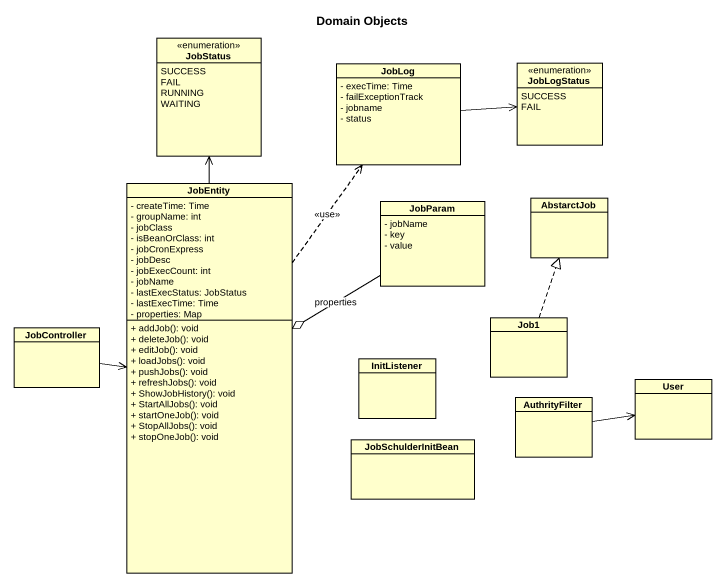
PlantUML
@startuml
title Domain Objects
hide circle
hide empty members
skinparam classAttributeIconSize 0
enum JobStatus {
  SUCCESS
  FAIL
  RUNNING
  WAITING
}
class JobLog {
  - execTime: Time
  - failExceptionTrack
  - jobname
  - status
}
enum JobLogStatus {
  SUCCESS
  FAIL
}
class JobEntity {
  - createTime: Time
  - groupName: int
  - jobClass
  - isBeanOrClass: int
  - jobCronExpress
  - jobDesc
  - jobExecCount: int
  - jobName
  - lastExecStatus: JobStatus
  - lastExecTime: Time
  - properties: Map
  + addJob(): void
  + deleteJob(): void
  + editJob(): void
  + loadJobs(): void
  + pushJobs(): void
  + refreshJobs(): void
  + ShowJobHistory(): void
  + StartAllJobs(): void
  + startOneJob(): void
  + StopAllJobs(): void
  + stopOneJob(): void
}
class JobParam {
  - jobName
  - key
  - value
}
class AbstarctJob
class JobController
class Job1
class InitListener
class User
class AuthrityFilter
class JobSchulderInitBean
JobLog -right-> JobLogStatus
JobEntity -up-> JobStatus
JobEntity .up.> JobLog : <<use>>
JobParam --o JobEntity : properties
JobController -right-> JobEntity
Job1 .up.|> AbstarctJob
AuthrityFilter -right-> User
@enduml
